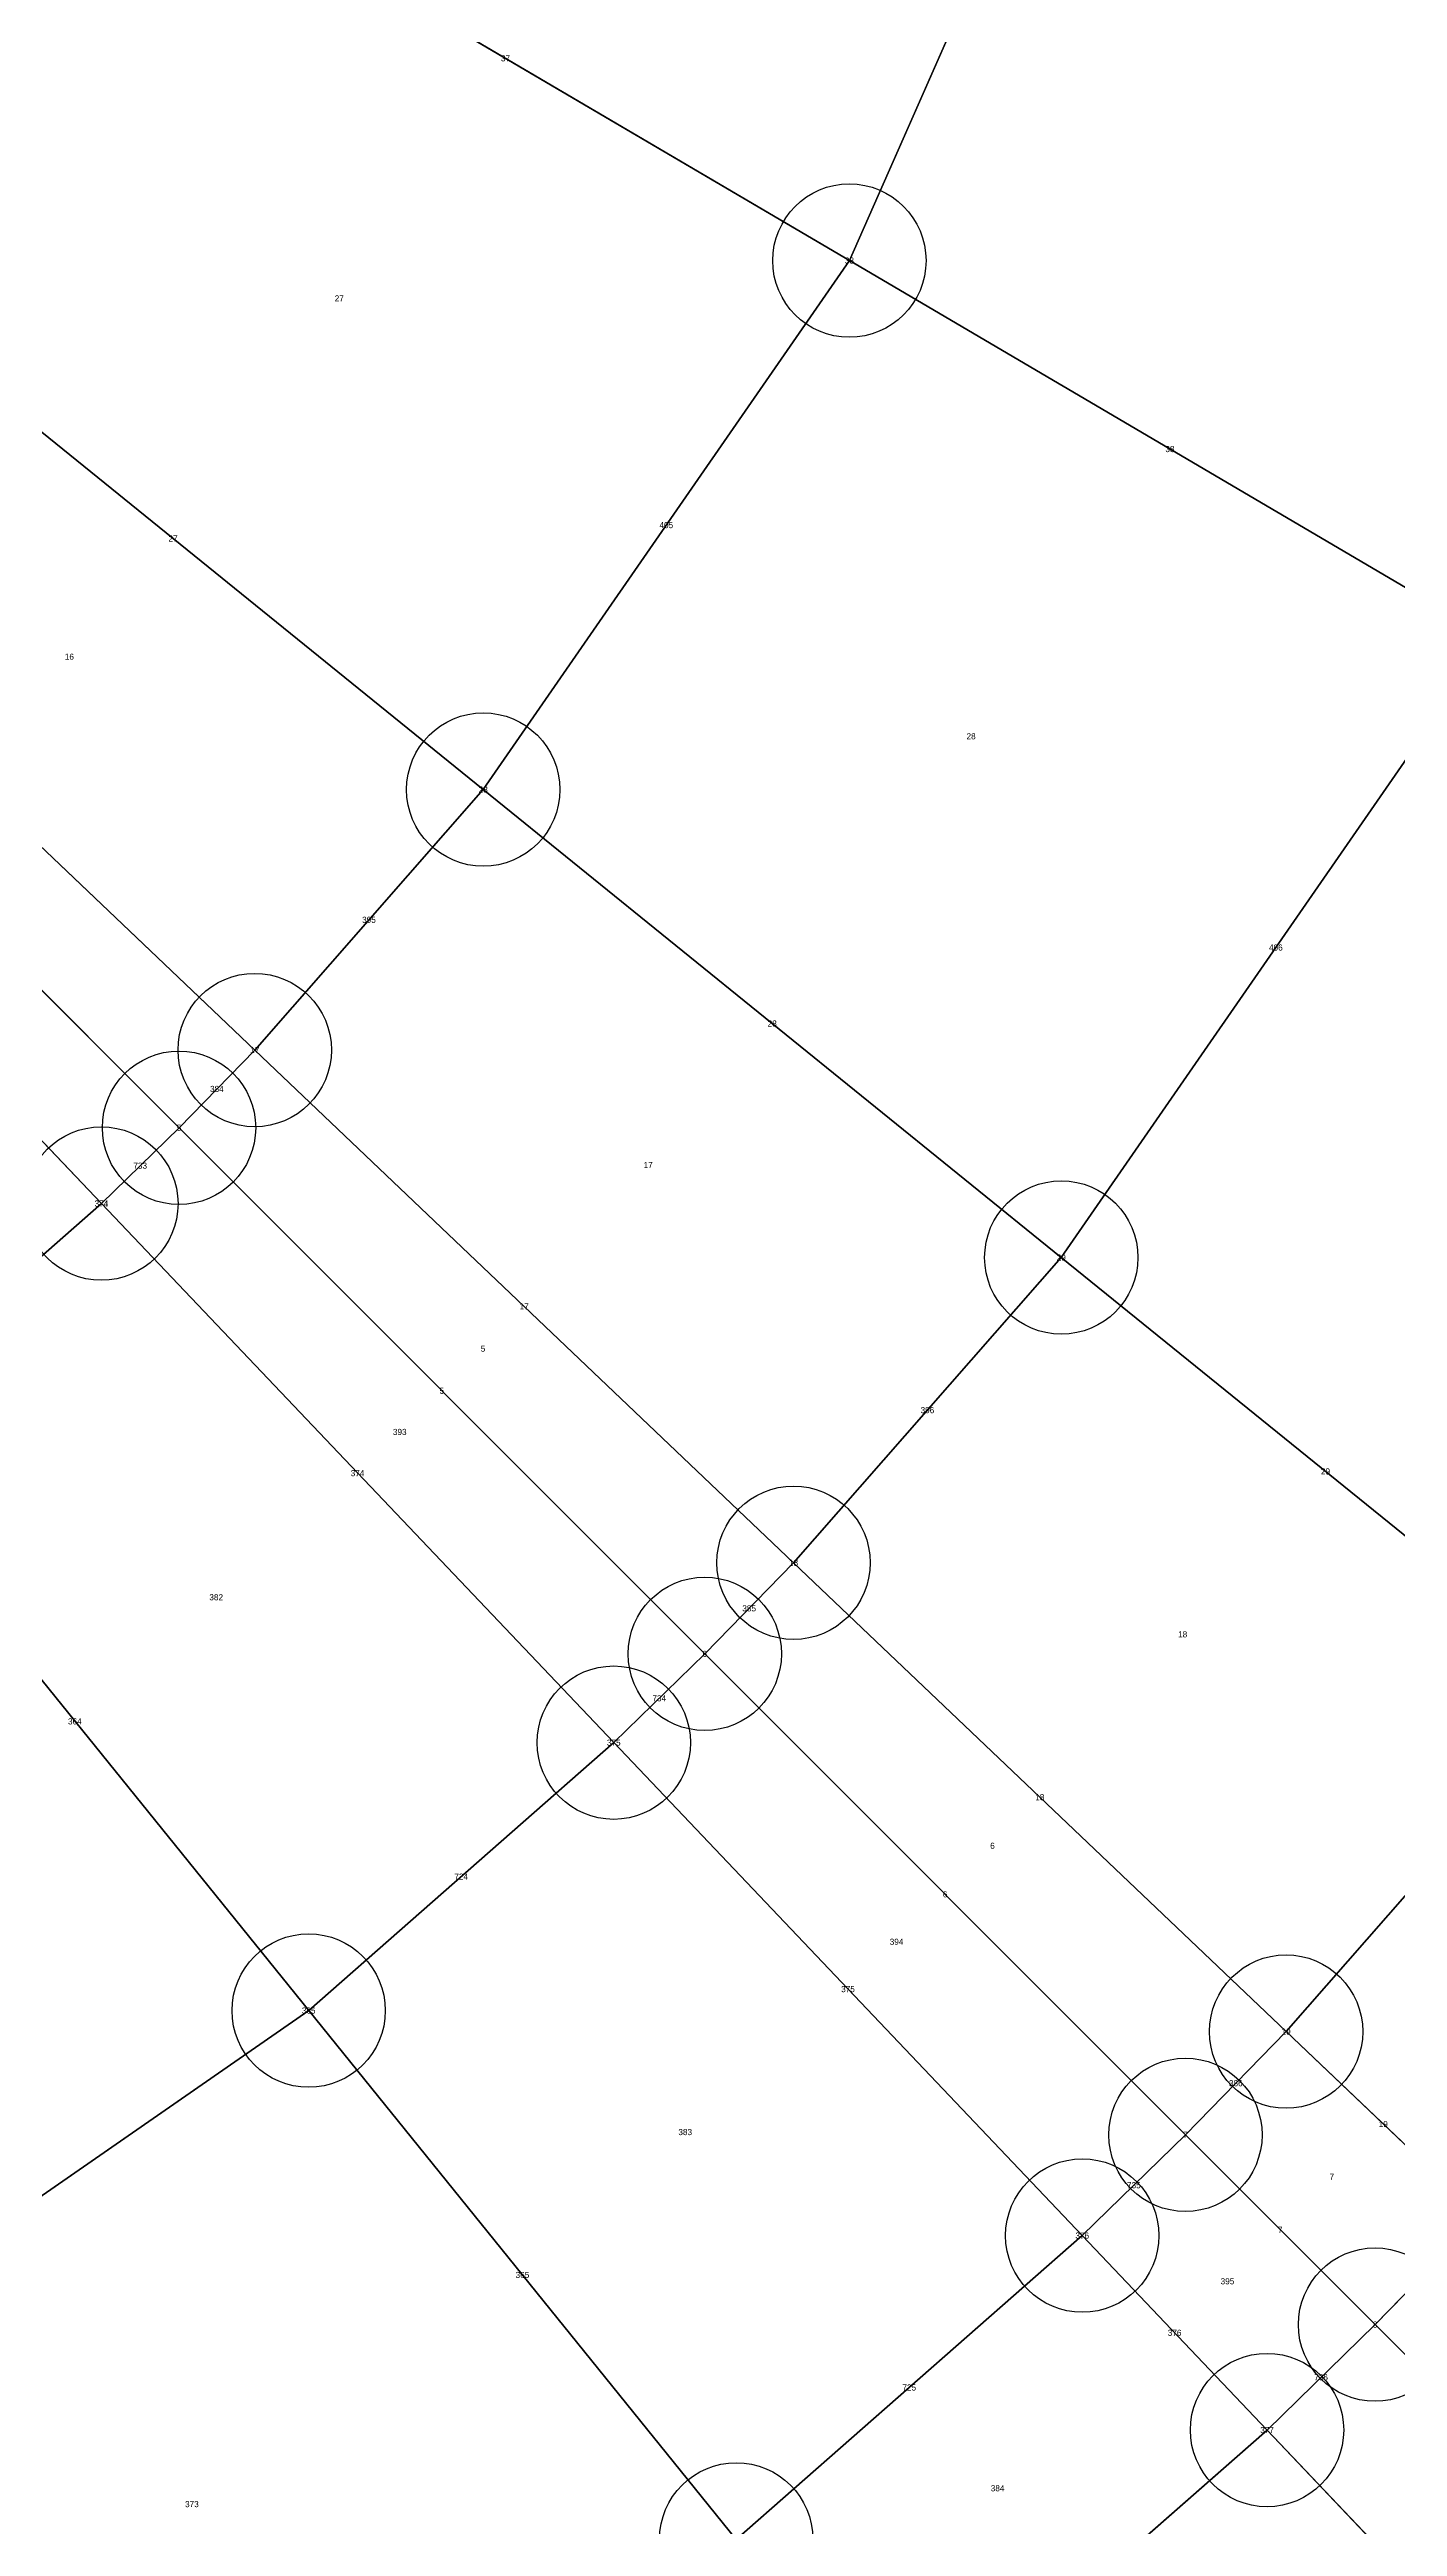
# Model space of a CAD drawing. Extents: x -2.75 to 2.75, y -2.5 to 2.5.
# Drawn here: x 0.955 to 1.395, y -1.453 to -0.646 of the extents above; entities that cross this region are included whole.
import ezdxf
from ezdxf.enums import TextEntityAlignment as Align

# ---------------------------------------------------------------- set-up
doc = ezdxf.new("R2010")
doc.units = 0
doc.header["$MEASUREMENT"] = 0
doc.header["$PDMODE"] = 33
doc.header["$PDSIZE"] = 0.05
for name, color, linetype in [('BRANCHE ESTERNO', 1, 'Continuous'), ('BRANCHE INTERNO', 7, 'Continuous'), ('BRANCHES-Index', 7, 'Continuous'), ('Faces', 7, 'Continuous'), ('Faces-Index', 7, 'Continuous'), ('NODI-Index', 7, 'Continuous'), ('NODO INTRADOSSO INTERNO', 7, 'Continuous')]:
    doc.layers.add(name, color=color, linetype=linetype)

msp = doc.modelspace()

# ---------------------------------------------------------------- linework, layer by layer
at = {"layer": 'BRANCHE ESTERNO'}
for p, q in [((1.21622, -0.71488, 2.24522), (1.34787, -0.41652, 2.24522)), ((1.28532, -1.03985, 2.07314), (1.4253, -0.83777, 2.07314))]:
    msp.add_line(p, q, dxfattribs=at)
at = {"layer": 'BRANCHE INTERNO'}
for p, q in [((0.99186, -0.583, 2.38905), (1.21622, -0.71488, 2.24522)), ((1.09678, -0.88731, 2.24522), (1.21622, -0.71488, 2.24522)), ((1.21622, -0.71488, 2.24522), (1.4253, -0.83777, 2.07314)), ((0.89445, -0.72362, 2.38905), (1.09678, -0.88731, 2.24522)), ((0.83368, -0.79287, 2.38905), (1.02226, -0.97223, 2.24522)), ((0.81353, -0.81353, 2.38905), (0.99756, -0.99756, 2.24522)), ((0.79287, -0.83368, 2.38905), (0.97223, -1.02226, 2.24522)), ((1.02226, -0.97223, 2.24522), (1.09678, -0.88731, 2.24522)), ((1.09678, -0.88731, 2.24522), (1.28532, -1.03985, 2.07314)), ((0.99756, -0.99756, 2.24522), (1.02226, -0.97223, 2.24522)), ((1.02226, -0.97223, 2.24522), (1.19799, -1.13936, 2.07314)), ((0.97223, -1.02226, 2.24522), (0.99756, -0.99756, 2.24522)), ((0.99756, -0.99756, 2.24522), (1.16904, -1.16904, 2.07314)), ((0.88731, -1.09678, 2.24522), (0.97223, -1.02226, 2.24522)), ((0.97223, -1.02226, 2.24522), (1.13936, -1.19799, 2.07314)), ((1.19799, -1.13936, 2.07314), (1.28532, -1.03985, 2.07314)), ((1.28532, -1.03985, 2.07314), (1.4577, -1.1793, 1.875)), ((0.88731, -1.09678, 2.24522), (1.03985, -1.28532, 2.07314)), ((1.16904, -1.16904, 2.07314), (1.19799, -1.13936, 2.07314)), ((1.19799, -1.13936, 2.07314), (1.35866, -1.29216, 1.875)), ((1.13936, -1.19799, 2.07314), (1.16904, -1.16904, 2.07314)), ((1.16904, -1.16904, 2.07314), (1.32583, -1.32583, 1.875)), ((1.35866, -1.29216, 1.875), (1.4577, -1.1793, 1.875)), ((1.03985, -1.28532, 2.07314), (1.13936, -1.19799, 2.07314)), ((1.13936, -1.19799, 2.07314), (1.29216, -1.35866, 1.875)), ((0.83777, -1.4253, 2.07314), (1.03985, -1.28532, 2.07314)), ((1.03985, -1.28532, 2.07314), (1.1793, -1.4577, 1.875)), ((1.32583, -1.32583, 1.875), (1.35866, -1.29216, 1.875)), ((1.35866, -1.29216, 1.875), (1.42205, -1.35245, 1.78323)), ((1.29216, -1.35866, 1.875), (1.32583, -1.32583, 1.875)), ((1.32583, -1.32583, 1.875), (1.38768, -1.38768, 1.78323)), ((1.38768, -1.38768, 1.78323), (1.42205, -1.35245, 1.78323)), ((1.1793, -1.4577, 1.875), (1.29216, -1.35866, 1.875)), ((1.29216, -1.35866, 1.875), (1.35245, -1.42205, 1.78323)), ((1.35245, -1.42205, 1.78323), (1.38768, -1.38768, 1.78323)), ((1.38768, -1.38768, 1.78323), (1.5379, -1.5379, 1.51691)), ((1.23432, -1.52571, 1.78323), (1.35245, -1.42205, 1.78323)), ((1.35245, -1.42205, 1.78323), (1.49884, -1.57598, 1.51691))]:
    msp.add_line(p, q, dxfattribs=at)
at = {"layer": 'Faces'}
for points in [[(0.99186, -0.583, 2.38905), (1.09922, -0.33968, 2.38905), (1.34787, -0.41652, 2.24522), (1.21622, -0.71488, 2.24522)], [(1.21622, -0.71488, 2.24522), (1.34787, -0.41652, 2.24522), (1.57958, -0.48812, 2.07314), (1.4253, -0.83777, 2.07314)], [(0.68087, -0.55083, 2.50285), (0.75502, -0.44379, 2.50285), (0.99186, -0.583, 2.38905), (0.89445, -0.72362, 2.38905)], [(0.89445, -0.72362, 2.38905), (0.99186, -0.583, 2.38905), (1.21622, -0.71488, 2.24522), (1.09678, -0.88731, 2.24522)], [(1.09678, -0.88731, 2.24522), (1.21622, -0.71488, 2.24522), (1.4253, -0.83777, 2.07314), (1.28532, -1.03985, 2.07314)], [(0.83368, -0.79287, 2.38905), (0.89445, -0.72362, 2.38905), (1.09678, -0.88731, 2.24522), (1.02226, -0.97223, 2.24522)], [(0.81353, -0.81353, 2.38905), (0.83368, -0.79287, 2.38905), (1.02226, -0.97223, 2.24522), (0.99756, -0.99756, 2.24522)], [(0.79287, -0.83368, 2.38905), (0.81353, -0.81353, 2.38905), (0.99756, -0.99756, 2.24522), (0.97223, -1.02226, 2.24522)], [(0.72362, -0.89445, 2.38905), (0.79287, -0.83368, 2.38905), (0.97223, -1.02226, 2.24522), (0.88731, -1.09678, 2.24522)], [(1.28532, -1.03985, 2.07314), (1.4253, -0.83777, 2.07314), (1.61644, -0.95012, 1.875), (1.4577, -1.1793, 1.875)], [(1.02226, -0.97223, 2.24522), (1.09678, -0.88731, 2.24522), (1.28532, -1.03985, 2.07314), (1.19799, -1.13936, 2.07314)], [(0.99756, -0.99756, 2.24522), (1.02226, -0.97223, 2.24522), (1.19799, -1.13936, 2.07314), (1.16904, -1.16904, 2.07314)], [(0.97223, -1.02226, 2.24522), (0.99756, -0.99756, 2.24522), (1.16904, -1.16904, 2.07314), (1.13936, -1.19799, 2.07314)], [(0.88731, -1.09678, 2.24522), (0.97223, -1.02226, 2.24522), (1.13936, -1.19799, 2.07314), (1.03985, -1.28532, 2.07314)], [(1.19799, -1.13936, 2.07314), (1.28532, -1.03985, 2.07314), (1.4577, -1.1793, 1.875), (1.35866, -1.29216, 1.875)], [(0.71488, -1.21622, 2.24522), (0.88731, -1.09678, 2.24522), (1.03985, -1.28532, 2.07314), (0.83777, -1.4253, 2.07314)], [(1.16904, -1.16904, 2.07314), (1.19799, -1.13936, 2.07314), (1.35866, -1.29216, 1.875), (1.32583, -1.32583, 1.875)], [(1.13936, -1.19799, 2.07314), (1.16904, -1.16904, 2.07314), (1.32583, -1.32583, 1.875), (1.29216, -1.35866, 1.875)], [(1.35866, -1.29216, 1.875), (1.4577, -1.1793, 1.875), (1.52571, -1.23432, 1.78323), (1.42205, -1.35245, 1.78323)], [(1.03985, -1.28532, 2.07314), (1.13936, -1.19799, 2.07314), (1.29216, -1.35866, 1.875), (1.1793, -1.4577, 1.875)], [(0.83777, -1.4253, 2.07314), (1.03985, -1.28532, 2.07314), (1.1793, -1.4577, 1.875), (0.95012, -1.61644, 1.875)], [(1.32583, -1.32583, 1.875), (1.35866, -1.29216, 1.875), (1.42205, -1.35245, 1.78323), (1.38768, -1.38768, 1.78323)], [(1.29216, -1.35866, 1.875), (1.32583, -1.32583, 1.875), (1.38768, -1.38768, 1.78323), (1.35245, -1.42205, 1.78323)], [(1.38768, -1.38768, 1.78323), (1.42205, -1.35245, 1.78323), (1.57598, -1.49884, 1.51691), (1.5379, -1.5379, 1.51691)], [(1.1793, -1.4577, 1.875), (1.29216, -1.35866, 1.875), (1.35245, -1.42205, 1.78323), (1.23432, -1.52571, 1.78323)], [(1.35245, -1.42205, 1.78323), (1.38768, -1.38768, 1.78323), (1.5379, -1.5379, 1.51691), (1.49884, -1.57598, 1.51691)], [(1.23432, -1.52571, 1.78323), (1.35245, -1.42205, 1.78323), (1.49884, -1.57598, 1.51691), (1.36793, -1.69086, 1.51691)]]:
    msp.add_3dface(points, dxfattribs=at)
at = {"layer": 'NODO INTRADOSSO INTERNO'}
for p in [(1.21622, -0.71488, 2.24522), (1.09678, -0.88731, 2.24522), (1.02226, -0.97223, 2.24522), (0.99756, -0.99756, 2.24522), (0.97223, -1.02226, 2.24522), (1.28532, -1.03985, 2.07314), (1.19799, -1.13936, 2.07314), (1.16904, -1.16904, 2.07314), (1.13936, -1.19799, 2.07314), (1.03985, -1.28532, 2.07314), (1.35866, -1.29216, 1.875), (1.32583, -1.32583, 1.875), (1.29216, -1.35866, 1.875), (1.38768, -1.38768, 1.78323), (1.35245, -1.42205, 1.78323), (1.1793, -1.4577, 1.875)]:
    msp.add_point(p, dxfattribs=at)

# ---------------------------------------------------------------- texts
at = {"layer": 'BRANCHES-Index'}
for s, p in [('37', (1.10404, -0.64894, 2.31714)), ('38', (1.32076, -0.77632, 2.15918)), ('27', (0.99561, -0.80547, 2.31714)), ('405', (1.1565, -0.8011, 2.24522)), ('395', (1.05952, -0.92977, 2.24522)), ('406', (1.35531, -0.93881, 2.07314)), ('28', (1.19105, -0.96358, 2.15918)), ('384', (1.00991, -0.9849, 2.24522)), ('733', (0.9849, -1.00991, 2.24522)), ('17', (1.11013, -1.05579, 2.15918)), ('5', (1.0833, -1.0833, 2.15918)), ('396', (1.24166, -1.0896, 2.07314)), ('374', (1.05579, -1.11013, 2.15918)), ('29', (1.37151, -1.10957, 1.97407)), ('385', (1.18352, -1.1542, 2.07314)), ('734', (1.1542, -1.18352, 2.07314)), ('364', (0.96358, -1.19105, 2.15918)), ('18', (1.27832, -1.21576, 1.97407)), ('724', (1.0896, -1.24166, 2.07314)), ('6', (1.24743, -1.24743, 1.97407)), ('375', (1.21576, -1.27832, 1.97407)), ('386', (1.34224, -1.30899, 1.875)), ('19', (1.39035, -1.3223, 1.82912)), ('735', (1.30899, -1.34224, 1.875)), ('7', (1.35675, -1.35675, 1.82912)), ('365', (1.10957, -1.37151, 1.97407)), ('376', (1.3223, -1.39035, 1.82912)), ('736', (1.37007, -1.40487, 1.78323)), ('725', (1.23573, -1.40818, 1.875))]:
    msp.add_text(s, height=0.002, dxfattribs=at).set_placement(p, align=Align.MIDDLE_CENTER)
at = {"layer": 'Faces-Index'}
for s, p in [('27', (1.04983, -0.7272, 2.31714)), ('16', (0.96179, -0.84401, 2.31714)), ('28', (1.25591, -0.86995, 2.15918)), ('17', (1.15059, -1.00969, 2.15918)), ('5', (1.09671, -1.06955, 2.15918)), ('393', (1.06955, -1.09671, 2.15918)), ('382', (1.00969, -1.15059, 2.15918)), ('18', (1.32492, -1.16267, 1.97407)), ('6', (1.26288, -1.2316, 1.97407)), ('394', (1.2316, -1.26288, 1.97407)), ('383', (1.16267, -1.32492, 1.97407)), ('7', (1.37355, -1.33953, 1.82912)), ('395', (1.33953, -1.37355, 1.82912)), ('373', (1.00176, -1.44619, 1.97407)), ('384', (1.26456, -1.44103, 1.82912))]:
    msp.add_text(s, height=0.002, dxfattribs=at).set_placement(p, align=Align.MIDDLE_CENTER)
at = {"layer": 'NODI-Index'}
for s, p in [('38', (1.21622, -0.71488, 2.24522)), ('28', (1.09678, -0.88731, 2.24522)), ('17', (1.02226, -0.97223, 2.24522)), ('5', (0.99756, -0.99756, 2.24522)), ('374', (0.97223, -1.02226, 2.24522)), ('29', (1.28532, -1.03985, 2.07314)), ('18', (1.19799, -1.13936, 2.07314)), ('6', (1.16904, -1.16904, 2.07314)), ('375', (1.13936, -1.19799, 2.07314)), ('365', (1.03985, -1.28532, 2.07314)), ('19', (1.35866, -1.29216, 1.875)), ('7', (1.32583, -1.32583, 1.875)), ('376', (1.29216, -1.35866, 1.875)), ('8', (1.38768, -1.38768, 1.78323)), ('377', (1.35245, -1.42205, 1.78323))]:
    msp.add_text(s, height=0.002, dxfattribs=at).set_placement(p, align=Align.MIDDLE_CENTER)

doc.saveas('drawing.dxf')
